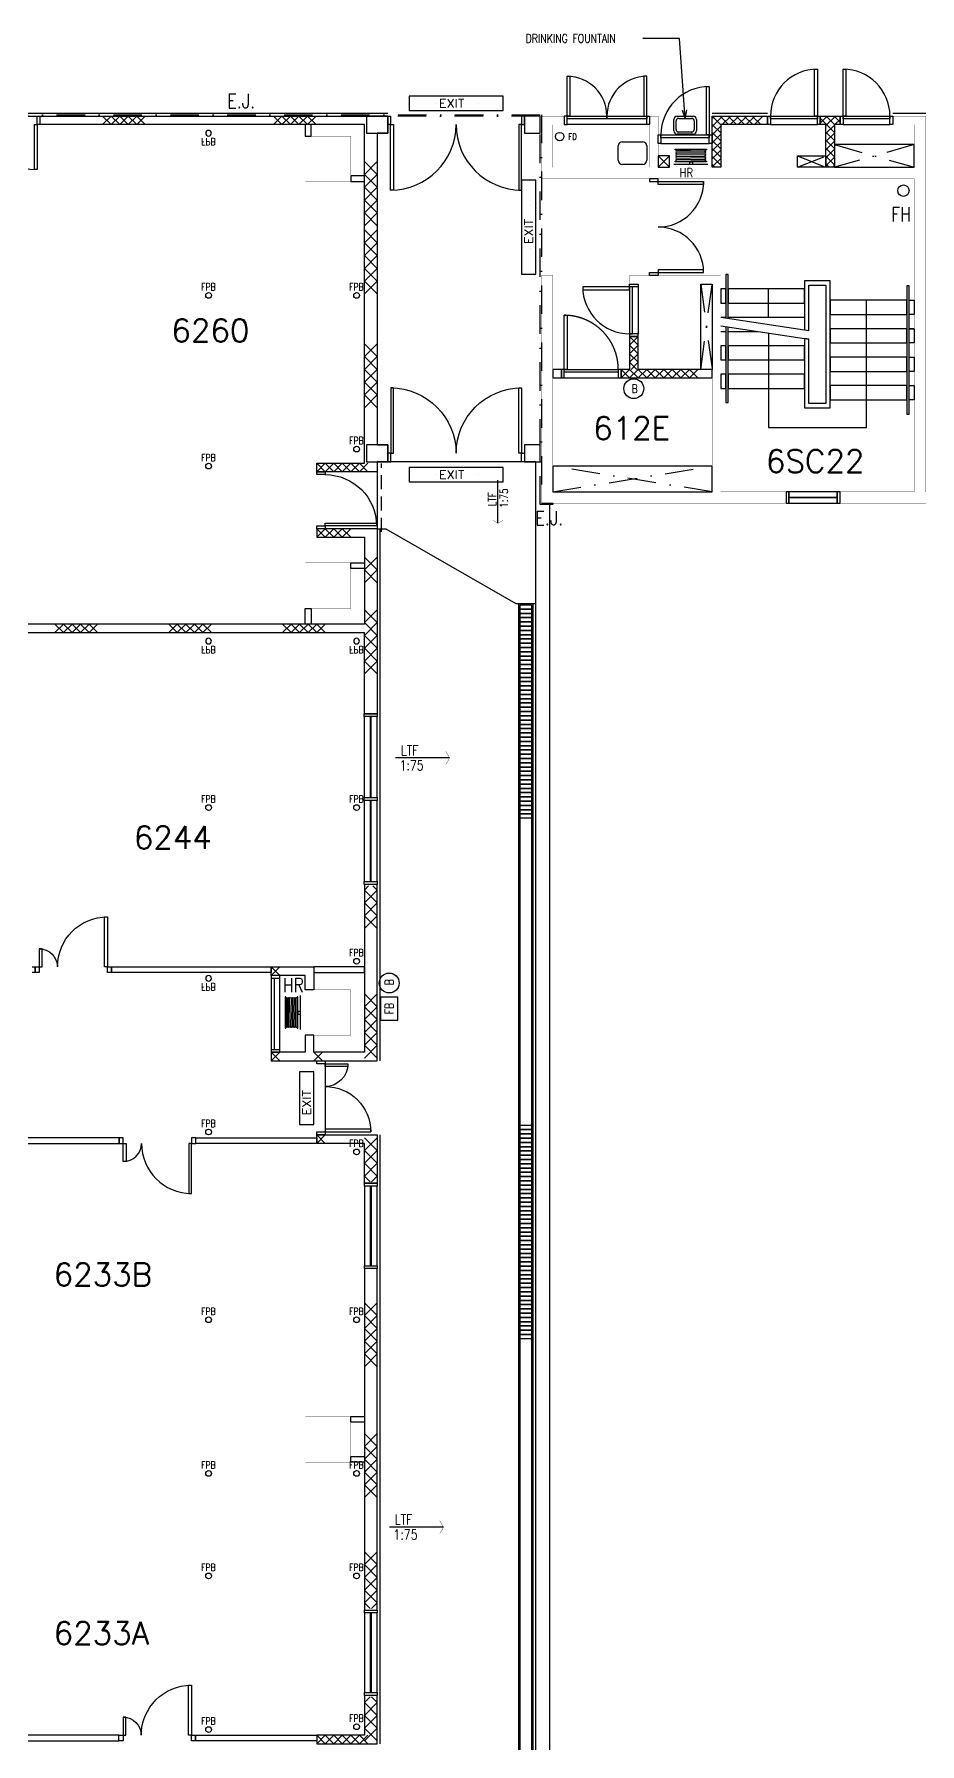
# Model space of a CAD drawing. Header units: millimetres. Extents: x -68474 to 336700, y -113450 to 53663.
# Drawn here: x 120835 to 136400, y -71350 to -41311 of the extents above; entities that cross this region are included whole.
import ezdxf

# ---------------------------------------------------------------- set-up
doc = ezdxf.new("R2010")
doc.units = ezdxf.units.MM
doc.header["$LTSCALE"] = 1000
for name, pattern in [('s5147a$0$DASHDOT', [1, 0.5, -0.25, 0, -0.25]), ('s5147a$0$DOT', [0.25, 0, -0.25]), ('s5147a$0$HIDDEN', [0.375, 0.25, -0.125])]:
    doc.linetypes.add(name, pattern=pattern)
for name, color, linetype in [('s5147a$0$11', 7, 'Continuous'), ('s5147a$0$17', 12, 'Continuous'), ('s5147a$0$20', 7, 'Continuous'), ('s5147a$0$22', 7, 'Continuous'), ('s5147a$0$23', 7, 'Continuous'), ('s5147a$0$25', 7, 'Continuous'), ('s5147a$0$30', 7, 'Continuous'), ('s5147a$0$39', 7, 'Continuous'), ('s5147a$0$41', 7, 'Continuous'), ('s5147a$0$45', 7, 'Continuous'), ('s5147a$0$49', 7, 'Continuous'), ('s5147a$0$56', 7, 'Continuous'), ('s5147a$0$6', 7, 'Continuous'), ('s5147a$0$9', 7, 'Continuous'), ('s5147a$0$ROOM-NO', 4, 'Continuous')]:
    doc.layers.add(name, color=color, linetype=linetype)
doc.styles.add('s5147a$0$STANDARD', font='romans.shx', dxfattribs={"width": 0.75})

# ---------------------------------------------------------------- blocks, each defined once
blk = doc.blocks.new('s5147a$0$CHAT15')
at = {"layer": 's5147a$0$22', "color": 14, "linetype": 'Continuous'}
for points in [[(0, 0), (0.15, 0.15), (0.3, 0), (0.45, 0.15), (0.6, 0), (0.75, 0.15)], [(0, 0.15), (0.15, 0), (0.3, 0.15), (0.45, 0), (0.6, 0.15), (0.75, 0)]]:
    blk.add_lwpolyline(points, dxfattribs=at)
blk = doc.blocks.new('s5147a$0$HAT15')
at = {"layer": 's5147a$0$22', "color": 14, "linetype": 'Continuous'}
for p, q in [((0, 0), (0.15, 0.15)), ((0, 0.15), (0.15, 0))]:
    blk.add_line(p, q, dxfattribs=at)
blk = doc.blocks.new('s5147a$0$D1000B')
at = {"layer": 's5147a$0$30', "color": 14, "linetype": 'Continuous'}
for points in [[(0.05, 0.15), (0.1, 0.15), (0.1, 1.05), (0.05, 1.05)], [(0, 0), (0.05, 0), (0.05, 0.15), (0, 0.15)], [(0.95, 0), (1, 0), (1, 0.15), (0.95, 0.15)]]:
    blk.add_lwpolyline(points, close=True, dxfattribs=at)
blk.add_arc((0.05, 0.15), 0.9, 0, 90, dxfattribs=at)
blk = doc.blocks.new('s5147a$0$LTF75')
at = {"layer": 's5147a$0$45', "color": 4, "linetype": 'Continuous'}
blk.add_line((0.7586, 0), (0, 0), dxfattribs=at)
at = {"layer": 's5147a$0$45', "color": 4, "linetype": 'Continuous', "const_width": 0.005}
blk.add_lwpolyline([(0.7059, 0.0912), (0.7586, 0), (0.7059, -0.0914)], dxfattribs=at)
at = {"layer": 's5147a$0$45', "color": 4, "linetype": 'Continuous', "style": 's5147a$0$STANDARD', "width": 0.800142}
for s, p in [('LTF', (0.0735, 0.036)), ('1:75', (0.0556, -0.1735))]:
    blk.add_text(s, height=0.1406, dxfattribs=at).set_placement(p)
blk = doc.blocks.new('s5147a$0$D1300')
at = {"layer": 's5147a$0$30', "color": 4, "linetype": 'Continuous'}
for points in [[(-0.15, 1.25), (-0.55, 1.25), (-0.55, 1.2), (-0.15, 1.2)], [(-0.15, 1.25), (0, 1.25), (0, 1.3), (-0.15, 1.3)], [(-0.15, 0.05), (-0.95, 0.05), (-0.95, 0.1), (-0.15, 0.1)], [(-0.15, 0), (0, 0), (0, 0.05), (-0.15, 0.05)]]:
    blk.add_lwpolyline(points, close=True, dxfattribs=at)
for centre, radius, start, end in [((-0.15, 1.250002), 0.400001, 180, 270), ((-0.15, 0.05), 0.800001, 90, 180)]:
    blk.add_arc(centre, radius, start, end, dxfattribs=at)
blk = doc.blocks.new('s5147a$0$H900')
at = {"layer": 's5147a$0$22', "color": 14, "linetype": 'Continuous'}
for points in [[(0, 0), (0.15, 0.15), (0.3, 0), (0.45, 0.15), (0.6, 0), (0.75, 0.15), (0.9, 0)], [(0, 0.15), (0.15, 0), (0.3, 0.15), (0.45, 0), (0.6, 0.15), (0.75, 0), (0.9, 0.15)]]:
    blk.add_lwpolyline(points, dxfattribs=at)
blk = doc.blocks.new('s5147a$0$H600')
at = {"layer": 's5147a$0$22', "color": 14, "linetype": 'Continuous'}
for points in [[(0, 0), (0.15, 0.15), (0.3, 0), (0.45, 0.15), (0.6, 0)], [(0, 0.15), (0.15, 0), (0.3, 0.15), (0.45, 0), (0.6, 0.15)]]:
    blk.add_lwpolyline(points, dxfattribs=at)
blk = doc.blocks.new('s5147a$0$LTF75D')
at = {"layer": 's5147a$0$45', "color": 4, "linetype": 'Continuous'}
blk.add_line((0, -0.7586), (0, 0), dxfattribs=at)
at = {"layer": 's5147a$0$45', "color": 4, "linetype": 'Continuous', "const_width": 0.005}
blk.add_lwpolyline([(-0.0912, -0.7059), (0, -0.7586), (0.0914, -0.7059)], dxfattribs=at)
at = {"layer": 's5147a$0$45', "color": 4, "linetype": 'Continuous', "style": 's5147a$0$STANDARD', "width": 0.800142}
for s, p in [('LTF', (-0.0303, -0.4608)), ('1:75', (0.1735, -0.4844))]:
    blk.add_text(s, height=0.1406, rotation=90, dxfattribs=at).set_placement(p)
blk = doc.blocks.new('s5147a$0$FBB')
at = {"layer": 's5147a$0$56', "color": 1, "linetype": 'Continuous'}
blk.add_lwpolyline([(0, 0), (0.4, 0), (0.4, 0.3), (0, 0.3)], close=True, dxfattribs=at)
blk.add_circle((0.649901, 0.1497), 0.175, dxfattribs=at)
at = {"layer": 's5147a$0$56', "color": 1, "linetype": 'Continuous', "style": 's5147a$0$STANDARD', "width": 0.8}
for s, p in [('FB', (0.1007, 0.0747)), ('B', (0.6102, 0.0747))]:
    blk.add_text(s, height=0.15, dxfattribs=at).set_placement(p)
blk = doc.blocks.new('s5147a$0$FPB')
at = {"layer": 's5147a$0$45', "color": 15, "linetype": 'Continuous'}
blk.add_circle((0, 0), 0.05, dxfattribs=at)
at = {"layer": 's5147a$0$45', "color": 15, "linetype": 'Continuous', "style": 's5147a$0$STANDARD', "width": 0.8}
blk.add_text('FPB', height=0.125, dxfattribs=at).set_placement((-0.1323, 0.0875))
blk = doc.blocks.new('s5147a$0$EXIT1')
at = {"layer": 's5147a$0$39', "color": 1, "linetype": 'Continuous'}
blk.add_lwpolyline([(-0.4625, -0.25), (0.4625, -0.25), (0.4625, 0), (-0.4625, 0)], close=True, dxfattribs=at)
at = {"layer": 's5147a$0$39', "color": 1, "linetype": 's5147a$0$DOT'}
for centre in [(-0.375001, -0.125), (0.375001, -0.125)]:
    blk.add_circle(centre, 0.025, dxfattribs=at)
at = {"layer": 's5147a$0$39', "color": 1, "linetype": 'Continuous', "style": 's5147a$0$STANDARD', "width": 1.1}
blk.add_text('EXIT', height=0.15, dxfattribs=at).set_placement((-0.3001, -0.2))
blk = doc.blocks.new('s5147a$0$D37')
at = {"layer": 's5147a$0$41', "color": 14, "linetype": 'Continuous'}
for points in [[(0.073, 0.1), (0.123, 0.1), (0.123, 0.98), (0.073, 0.98)], [(1.273, 0.1), (1.223, 0.1), (1.223, 0.42), (1.273, 0.42)], [(0, 0), (0.073, 0), (0.073, 0.1), (0, 0.1)], [(1.273, 0), (1.346, 0), (1.346, 0.1), (1.273, 0.1)]]:
    blk.add_lwpolyline(points, close=True, dxfattribs=at)
for centre, radius, start, end in [((0.073, 0.1), 0.880001, 0, 90), ((1.273002, 0.1), 0.320001, 90, 180)]:
    blk.add_arc(centre, radius, start, end, dxfattribs=at)
blk = doc.blocks.new('s5147a$0$AP')
at = {"layer": 's5147a$0$30', "color": 14, "linetype": 'Continuous'}
blk.add_line((0.05, 0.05), (1.3, 0.05), dxfattribs=at)
for points in [[(0, 0), (1.35, 0), (1.35, 0.15), (0, 0.15)], [(0.05, 0), (1.3, 0), (1.3, 0.15), (0.05, 0.15)]]:
    blk.add_lwpolyline(points, close=True, dxfattribs=at)
blk = doc.blocks.new('s5147a$0$HR')
at = {"layer": 's5147a$0$56', "color": 1, "linetype": 'Continuous'}
for p, q in [((-0.3, 0), (0.3, 0)), ((0.249, -0.0595), (-0.2491, -0.0671)), ((0.249, -0.0863), (-0.2491, -0.0939)), ((0.249, -0.1131), (-0.2491, -0.1207)), ((0.249, -0.1399), (-0.2491, -0.1475)), ((0.249, -0.1667), (-0.2491, -0.1743)), ((-0.2491, -0.201), (0.249, -0.1934)), ((0.249, -0.2202), (-0.2491, -0.2278)), ((0.249, -0.247), (-0.2491, -0.2546))]:
    blk.add_line(p, q, dxfattribs=at)
for points in [[(-0.275, -0.0575), (-0.275, -0.045), (0.275, -0.045), (0.275, -0.0575)], [(0.275, -0.2575), (0.275, -0.27), (-0.275, -0.27), (-0.275, -0.2575)], [(0.02, -0.0001), (0.02, -0.045), (-0.03, -0.045), (-0.03, -0.0001)]]:
    blk.add_lwpolyline(points, close=True, dxfattribs=at)
for centre, start, end in [((-0.2491, -0.08055), 89.999978, 269.999972), ((-0.2491, -0.107336), 89.999978, 269.999972), ((-0.2491, -0.134122), 89.999978, 269.999972), ((-0.2491, -0.160907), 89.999978, 269.999972), ((-0.2491, -0.187693), 89.999978, 269.999972), ((-0.2491, -0.214479), 89.999978, 269.999972), ((-0.2491, -0.241265), 89.999978, 269.999972), ((0.249, -0.07295), 270.000028, 90.000022), ((0.249, -0.099736), 270.000028, 90.000022), ((0.249, -0.126522), 270.000028, 90.000022), ((0.249, -0.153307), 270.000028, 90.000022), ((0.249, -0.180093), 270.000028, 90.000022), ((0.249, -0.206879), 270.000028, 90.000022), ((0.249, -0.233665), 270.000028, 90.000022)]:
    blk.add_arc(centre, 0.013393, start, end, dxfattribs=at)
at = {"layer": 's5147a$0$56', "color": 1, "linetype": 'Continuous', "style": 's5147a$0$STANDARD'}
blk.add_text('J.D.K.', height=0.0003, dxfattribs=at).set_placement((-0.2732, -0.2696))
blk = doc.blocks.new('s5147a$0$D1700B')
at = {"layer": 's5147a$0$30', "color": 4, "linetype": 'Continuous'}
for points in [[(0, 0), (0.05, 0), (0.05, 0.95), (0.1, 0.95), (0.1, 0.15), (0, 0.15), (0, 0)], [(1.7, 0), (1.65, 0), (1.65, 0.95), (1.6, 0.95), (1.6, 0.15), (1.7, 0.15), (1.7, 0)]]:
    blk.add_lwpolyline(points, dxfattribs=at)
for centre, start, end in [((0.05, 0.15), 0, 90), ((1.650003, 0.15), 90, 180)]:
    blk.add_arc(centre, 0.800001, start, end, dxfattribs=at)
blk = doc.blocks.new('s5147a$0$D2400B')
at = {"layer": 's5147a$0$30', "color": 14, "linetype": 'Continuous'}
for points in [[(0.05, 0.15), (0.1, 0.15), (0.1, 1.3), (0.05, 1.3)], [(2.35, 0.15), (2.3, 0.15), (2.3, 1.3), (2.35, 1.3)], [(0, 0), (0.05, 0), (0.05, 0.15), (0, 0.15)], [(2.4, 0), (2.35, 0), (2.35, 0.15), (2.4, 0.15)]]:
    blk.add_lwpolyline(points, close=True, dxfattribs=at)
for centre, start, end in [((0.05, 0.15), 0, 90), ((2.350004, 0.15), 90, 180)]:
    blk.add_arc(centre, 1.150002, start, end, dxfattribs=at)
blk = doc.blocks.new('s5147a$0$INSINK')
at = {"layer": 's5147a$0$49', "color": 2, "linetype": 'Continuous'}
for p, q in [((0, 0.075), (0, 0.325)), ((0.075, 0.4), (0.425, 0.4)), ((0.5, 0.325), (0.5, 0.075)), ((0.425, 0), (0.075, 0))]:
    blk.add_line(p, q, dxfattribs=at)
for centre, start, end in [((0.075, 0.325001), 90, 180), ((0.425001, 0.325001), 0, 90), ((0.075, 0.075), 180, 270), ((0.425001, 0.075), 270, 0)]:
    blk.add_arc(centre, 0.075, start, end, dxfattribs=at)
blk = doc.blocks.new('s5147a$0$WP')
at = {"layer": 's5147a$0$30', "color": 14, "linetype": 'Continuous'}
blk.add_line((0.05, 0), (1, 0), dxfattribs=at)
at = {"layer": 's5147a$0$30', "color": 14, "linetype": 's5147a$0$HIDDEN'}
blk.add_lwpolyline([(0.05, 1.1), (0.1, 1.1), (0.1, 0.15), (0.05, 0.15)], close=True, dxfattribs=at)
at = {"layer": 's5147a$0$30', "color": 14, "linetype": 'Continuous'}
for points in [[(0, 0), (0.05, 0), (0.05, 0.15), (0, 0.15)], [(0.05, 0.15), (1, 0.15), (1, 0.1), (0.05, 0.1)], [(1, 0), (1.05, 0), (1.05, 0.15), (1, 0.15)]]:
    blk.add_lwpolyline(points, close=True, dxfattribs=at)
at = {"layer": 's5147a$0$30', "color": 14, "linetype": 's5147a$0$HIDDEN'}
blk.add_arc((0.05, 0.15), 0.95, 0, 90, dxfattribs=at)
blk = doc.blocks.new('s5147a$0$H1350')
at = {"layer": 's5147a$0$22', "color": 1, "linetype": 'Continuous'}
for points in [[(0, 0), (0.15, 0.15), (0.3, 0), (0.45, 0.15), (0.6, 0), (0.75, 0.15), (0.9, 0), (1.05, 0.15), (1.2, 0), (1.35, 0.15)], [(0, 0.15), (0.15, 0), (0.3, 0.15), (0.45, 0), (0.6, 0.15), (0.75, 0), (0.9, 0.15), (1.05, 0), (1.2, 0.15), (1.35, 0)]]:
    blk.add_lwpolyline(points, dxfattribs=at)
blk = doc.blocks.new('s5147a$0$CSINK')
at = {"layer": 's5147a$0$49', "color": 14, "linetype": 'Continuous'}
for p, q in [((0.075, 0.4), (0.425, 0.4)), ((0, 0.075), (0, 0.325)), ((0.05, 0.1062), (0.05, 0.2938)), ((0.425, 0), (0.075, 0)), ((0.11, 0.35), (0.39, 0.35)), ((0.39, 0.05), (0.11, 0.05)), ((0.45, 0.2938), (0.45, 0.1062)), ((0.5, 0.325), (0.5, 0.075))]:
    blk.add_line(p, q, dxfattribs=at)
for points in [[(0.11, 0.350001, 0.03065), (0.102177, 0.349519, 0.030839), (0.094471, 0.348084, 0.030964), (0.08706, 0.345725, 0.031496), (0.08, 0.342465, 0.031724), (0.0735, 0.338393, 0.032492), (0.067574, 0.333525, 0.032773), (0.06242, 0.328016, 0.033593), (0.058039, 0.321876, 0.033855), (0.054579, 0.315296, 0.034491), (0.052045, 0.308309, 0.03465), (0.050517, 0.301101, 0.034891), (0.05, 0.293751)], [(0.05, 0.10625, 0.034891), (0.050517, 0.0989, 0.03465), (0.052045, 0.091692, 0.034491), (0.054579, 0.084704, 0.033855), (0.058039, 0.078125, 0.033593), (0.06242, 0.071985, 0.032773), (0.067574, 0.066475, 0.032492), (0.0735, 0.061608, 0.031724), (0.08, 0.057536, 0.031496), (0.08706, 0.054276, 0.030964), (0.094471, 0.051917, 0.030839), (0.102177, 0.050482, 0.03065), (0.11, 0.05)], [(0.450001, 0.29375, 0.034891), (0.449484, 0.301101, 0.03465), (0.447956, 0.308309, 0.034491), (0.445422, 0.315296, 0.033855), (0.441962, 0.321876, 0.033593), (0.437581, 0.328016, 0.032773), (0.432427, 0.333525, 0.032492), (0.426501, 0.338393, 0.031724), (0.420001, 0.342465, 0.031496), (0.412941, 0.345725, 0.030964), (0.40553, 0.348084, 0.030839), (0.397824, 0.349519, 0.03065), (0.390001, 0.350001)], [(0.390001, 0.05, 0.03065), (0.397824, 0.050482, 0.030839), (0.40553, 0.051917, 0.030964), (0.412941, 0.054276, 0.031496), (0.420001, 0.057536, 0.031724), (0.426501, 0.061608, 0.032492), (0.432427, 0.066475, 0.032773), (0.437581, 0.071985, 0.033593), (0.441962, 0.078125, 0.033855), (0.445422, 0.084704, 0.034491), (0.447956, 0.091692, 0.03465), (0.449484, 0.0989, 0.034891), (0.450001, 0.10625)]]:
    blk.add_lwpolyline(points, format="xyb", dxfattribs=at)
for centre, start, end in [((0.075, 0.325001), 89.999997, 179.999997), ((0.425001, 0.325001), 0, 90), ((0.075, 0.075), 179.999997, 269.999997), ((0.425001, 0.075), 270, 0)]:
    blk.add_arc(centre, 0.075, start, end, dxfattribs=at)
blk = doc.blocks.new('s5147a$0$FD')
at = {"layer": 's5147a$0$45', "color": 4, "linetype": 'Continuous'}
blk.add_circle((0, 0), 0.1, dxfattribs=at)
at = {"layer": 's5147a$0$45', "color": 4, "linetype": 'Continuous', "style": 's5147a$0$STANDARD', "width": 0.8}
blk.add_text('FD', height=0.15, dxfattribs=at).set_placement((0.2, -0.0751))
blk = doc.blocks.new('s5147a$0$BCF')
at = {"layer": 's5147a$0$56', "color": 1, "linetype": 'Continuous'}
blk.add_circle((0, 0), 0.175, dxfattribs=at)
at = {"layer": 's5147a$0$56', "color": 1, "linetype": 'Continuous', "style": 's5147a$0$STANDARD', "width": 0.8}
blk.add_text('B', height=0.15, dxfattribs=at).set_placement((-0.0397, -0.075))
blk = doc.blocks.new('s5147a$0$EXIT')
at = {"layer": 's5147a$0$39', "color": 1, "linetype": 'Continuous'}
blk.add_lwpolyline([(-0.825, -0.25), (0.825, -0.25), (0.825, 0), (-0.825, 0)], close=True, dxfattribs=at)
at = {"layer": 's5147a$0$39', "color": 1, "linetype": 's5147a$0$DOT'}
for centre in [(-0.375001, -0.125), (0.375001, -0.125)]:
    blk.add_circle(centre, 0.025, dxfattribs=at)
at = {"layer": 's5147a$0$39', "color": 1, "linetype": 'Continuous', "style": 's5147a$0$STANDARD', "width": 1.1}
blk.add_text('EXIT', height=0.15, dxfattribs=at).set_placement((-0.3001, -0.2))

msp = doc.modelspace()

# ---------------------------------------------------------------- linework, layer by layer
at = {"layer": 's5147a$0$11', "color": 14, "linetype": 's5147a$0$DASHDOT'}
for p, q in [((136300, -43250), (134900, -43650)), ((134900, -43250), (136300, -43650)), ((132550, -45700), (132750, -47200)), ((132550, -47200), (132750, -45700)), ((129950, -49350), (132750, -48900)), ((132750, -49350), (129950, -48900))]:
    msp.add_line(p, q, dxfattribs=at)
at = {"layer": 's5147a$0$11', "color": 2, "linetype": 's5147a$0$DASHDOT'}
for p, q in [((131800, -43650), (132000, -43450)), ((131800, -43450), (132000, -43650)), ((134250, -43650), (134750, -43450)), ((134250, -43450), (134750, -43650))]:
    msp.add_line(p, q, dxfattribs=at)
at = {"layer": 's5147a$0$11', "color": 3, "linetype": 'Continuous', "const_width": 5}
for points in [[(137350, -49350), (136500, -49350), (136500, -42750), (135925, -42750), (135925, -42900), (136300, -42900), (136300, -43650), (131800, -43650), (131800, -42750), (131650, -42750), (131650, -43650), (129950, -43650), (129949.8, -42900), (130149.8, -42900), (130149.8, -42750), (129750, -42750), (129750, -43850), (136300, -43850), (136300, -49350), (135000, -49350), (135000, -49550), (137350, -49550), (137350, -49350)], [(134050, -49550), (134050, -49350), (132900, -49350), (132900, -45550), (131300, -45550), (131300, -45700), (132750, -45700), (132750, -49350), (129950, -49350), (129950, -45550), (129750, -45550), (129749.8, -49550), (134050, -49550)]]:
    msp.add_lwpolyline(points, dxfattribs=at)
at = {"layer": 's5147a$0$11', "color": 14, "linetype": 'Continuous'}
for points in [[(132750, -42750), (133725, -42750), (133725, -42900), (132900, -42900), (132900, -43650), (132750, -43650)], [(135000, -42750), (135000, -42900), (134900, -42900), (134900, -43650), (134750, -43650), (134750, -42900), (134650, -42900), (134650, -42750)], [(129950, -47350), (130100, -47350), (130100, -47200), (129950, -47200)]]:
    msp.add_lwpolyline(points, close=True, dxfattribs=at)
at = {"layer": 's5147a$0$11', "color": 2, "linetype": 'Continuous'}
for points in [[(134900, -43650), (136300, -43650), (136300, -43250), (134900, -43250)], [(131800, -43650), (132000, -43650), (132000, -43450), (131800, -43450)], [(134750, -43650), (134250, -43650), (134250, -43450), (134750, -43450)], [(132750, -47200), (132550, -47200), (132550, -45700), (132750, -45700)], [(129950, -49350), (132750, -49350), (132750, -48900), (129950, -48900)]]:
    msp.add_lwpolyline(points, close=True, dxfattribs=at)
at = {"layer": 's5147a$0$11', "color": 1, "linetype": 'Continuous'}
msp.add_lwpolyline([(131150, -47350), (132750, -47350), (132750, -47200), (131450, -47200), (131450, -46625), (131300, -46625), (131300, -47200), (131150, -47200)], close=True, dxfattribs=at)
at = {"layer": 's5147a$0$17', "color": 14, "linetype": 'Continuous'}
for p, q in [((120800, -57700), (120850, -57700)), ((120850, -57800), (120800, -57800)), ((120850, -57700), (120850, -57800))]:
    msp.add_line(p, q, dxfattribs=at)
for points in [[(125600, -43100), (125700, -43100), (125700, -42900), (125600, -42900)], [(126400, -43900), (126638, -43900), (126638, -43800), (126400, -43800)], [(126400, -50600), (126638, -50600), (126638, -50700), (126400, -50700)], [(122196, -57700), (125000, -57700), (125000, -57800), (122196, -57800)], [(125750, -57800), (126638, -57800), (126638, -57700), (125750, -57700)], [(122326.8, -60800), (122326.8, -60700), (117475, -60700), (117475, -60800), (119200, -60800), (119200, -66700), (117672.8, -66700), (117672.8, -66800), (119200, -66800), (119200, -71200), (117673, -71200), (117673, -71300), (122324, -71300), (122324, -71200), (119300, -71200), (119300, -60800)], [(125800, -60800), (123672.8, -60800), (123672.8, -60700), (125800, -60700)], [(126400, -65600), (126638, -65600), (126638, -65700), (126400, -65700)], [(126400, -66300), (126638, -66300), (126638, -66400), (126400, -66400)], [(125800, -71300), (123670, -71300), (123670, -71200), (125800, -71200)]]:
    msp.add_lwpolyline(points, close=True, dxfattribs=at)
msp.add_lwpolyline([(125700, -51675), (125600, -51675), (125600, -51400), (125700, -51400), (125700, -51675)], dxfattribs=at)
at = {"layer": 's5147a$0$20', "color": 14, "linetype": 'Continuous'}
for p, q in [((119846.8, -42749.9), (126638, -42750)), ((126638, -42900), (120884.5, -42899.9)), ((126638, -42750), (126863, -42750)), ((126638, -48850), (126638, -42900)), ((126863, -42750), (127049.9, -42750)), ((127049.9, -42750), (127049.9, -43050)), ((127049.9, -43050), (126863, -43050)), ((126863, -43050), (126863, -48525)), ((126863, -48525), (127050, -48525)), ((127050, -48525), (127050, -48825)), ((125800, -49000), (125800, -48850)), ((125800, -48850), (126638, -48850)), ((127050, -48825), (126863, -48825)), ((126863, -48825), (126863, -49000)), ((126863, -49000), (125800, -49000)), ((126862.5, -50000), (126862.5, -53250)), ((126637.5, -51675), (114600, -51675)), ((114600, -51825), (126637.5, -51825)), ((126863, -69000), (126863, -63000))]:
    msp.add_line(p, q, dxfattribs=at)
at = {"layer": 's5147a$0$20', "color": 2, "linetype": 'Continuous'}
for points in [[(127049.9, -42750), (126675, -42750), (126675, -43050), (127049.9, -43050)], [(129449.9, -43050), (129724.8, -43050), (129724.8, -42750), (129449.9, -42750)], [(127050, -48525), (126675.1, -48525), (126675.1, -48825), (127050, -48825)], [(129450, -48825), (129724.9, -48825), (129724.9, -48525), (129450, -48525)]]:
    msp.add_lwpolyline(points, close=True, dxfattribs=at)
at = {"layer": 's5147a$0$20', "color": 14, "linetype": 'Continuous'}
for points in [[(126862.5, -50000), (125800, -50000), (125800, -50150), (126637.5, -50150), (126637.5, -51675)], [(126860.9, -53250), (126637.5, -53250), (126637.5, -51825)], [(125000, -57700), (125750, -57700), (125750, -58100), (125600, -58100), (125600, -57850), (125000, -57850), (125000, -57700)], [(126863, -63000), (126638, -63000), (126638, -69000), (126863, -69000)]]:
    msp.add_lwpolyline(points, dxfattribs=at)
for points in [[(126863, -56250), (126638, -56250), (126638, -59200), (125750, -59200), (125750, -58900), (125600, -58900), (125600, -59200), (125000, -59200), (125000, -59350), (126863, -59350)], [(125800, -60650), (126863, -60650), (126863, -61500), (126638, -61500), (126638, -60800), (125800, -60800)], [(126863, -70500), (126638, -70500), (126638, -71200), (125800, -71200), (125800, -71350), (126863, -71350)]]:
    msp.add_lwpolyline(points, close=True, dxfattribs=at)
at = {"layer": 's5147a$0$22', "color": 1, "linetype": 'Continuous'}
for p, q in [((132750, -42934.8), (132934.8, -42750)), ((132750, -42793.4), (132793.4, -42750)), ((132750, -42753.2), (132900, -42903.2)), ((132750, -42894.6), (132900, -43044.6)), ((132750, -43076.2), (132900, -42926.2)), ((132888.3, -42750), (133038.3, -42900)), ((132926.2, -42900), (133076.2, -42750)), ((133029.7, -42750), (133179.7, -42900)), ((133067.6, -42900), (133217.6, -42750)), ((133171.1, -42750), (133321.1, -42900)), ((133209.1, -42900), (133359.1, -42750)), ((133312.5, -42750), (133462.5, -42900)), ((133350.5, -42900), (133500.5, -42750)), ((133453.9, -42750), (133603.9, -42900)), ((133491.9, -42900), (133641.9, -42750)), ((134650, -42874), (134774, -42750)), ((134650, -42788.6), (134900, -43038.6)), ((134750, -42915.4), (134915.4, -42750)), ((134750, -43056.8), (134900, -42906.8)), ((134752.8, -42750), (134902.8, -42900)), ((134894.3, -42750), (135000, -42855.7)), ((134906.8, -42900), (135000, -42806.8)), ((132750, -43036), (132900, -43186)), ((132750, -43217.6), (132900, -43067.6)), ((132750, -43177.4), (132900, -43327.4)), ((132750, -43359.1), (132900, -43209.1)), ((134750, -43030), (134900, -43180)), ((134750, -43198.2), (134900, -43048.2)), ((134750, -43171.4), (134900, -43321.4)), ((134750, -43339.6), (134900, -43189.6)), ((132750, -43318.8), (132900, -43468.8)), ((132750, -43500.5), (132900, -43350.5)), ((132750, -43460.3), (132900, -43610.3)), ((132750, -43641.9), (132900, -43491.9)), ((134750, -43312.8), (134900, -43462.8)), ((134750, -43481.1), (134900, -43331.1)), ((134750, -43454.3), (134900, -43604.3)), ((134750, -43622.5), (134900, -43472.5)), ((132750, -43601.7), (132798.3, -43650)), ((132883.3, -43650), (132900, -43633.3)), ((134750, -43595.7), (134804.3, -43650)), ((134863.9, -43650), (134900, -43613.9))]:
    msp.add_line(p, q, dxfattribs=at)
for points in [[(131300, -46625), (131450, -46775), (131300, -46925), (131450, -47075), (131325, -47200)], [(131450, -46625), (131300, -46775), (131450, -46925), (131300, -47075), (131425, -47200)]]:
    msp.add_lwpolyline(points, dxfattribs=at)
at = {"layer": 's5147a$0$22', "color": 14, "linetype": 'Continuous'}
for points in [[(126638, -57025), (126863, -56800), (126638, -56575), (126863, -56350), (126788, -56275)], [(126863, -57025), (126638, -56800), (126863, -56575), (126638, -56350), (126713, -56275)], [(126638, -60700), (126863, -60925), (126638, -61150), (126863, -61375), (126763, -61475)], [(126863, -60700), (126638, -60925), (126863, -61150), (126638, -61375), (126738, -61475)], [(126863, -67975), (126638, -68200), (126863, -68425), (126638, -68650), (126863, -68875), (126763, -68975)], [(126638, -67975), (126863, -68200), (126638, -68425), (126863, -68650), (126638, -68875), (126738, -68975)], [(126638, -71300), (126863, -71075), (126638, -70850), (126863, -70625), (126763, -70525)], [(126863, -71300), (126638, -71075), (126863, -70850), (126638, -70625), (126738, -70525)]]:
    msp.add_lwpolyline(points, dxfattribs=at)
at = {"layer": 's5147a$0$23', "color": 14, "linetype": 'Continuous'}
msp.add_line((129900, -72749.8), (129900, -49550), dxfattribs=at)
msp.add_lwpolyline([(129750, -72949.8), (129650, -72949.8), (129650, -48825)], dxfattribs=at)
at = {"layer": 's5147a$0$23', "color": 10, "linetype": 'Continuous'}
for points in [[(134050, -49550), (134100, -49550), (134100, -49350), (134050, -49350)], [(134100, -49445), (134950, -49445), (134950, -49350), (134100, -49350)], [(134100, -49550), (134950, -49550), (134950, -49455), (134100, -49455)], [(134950, -49550), (135000, -49550), (135000, -49350), (134950, -49350)], [(126860.9, -53300), (126635.9, -53300), (126635.9, -53250), (126860.9, -53250)], [(126742.7, -53300), (126635.9, -53300), (126635.9, -54725), (126742.7, -54725)], [(126860.9, -53300), (126754, -53300), (126754, -54725), (126860.9, -54725)], [(126860.9, -54775), (126635.9, -54775), (126635.9, -54725), (126860.9, -54725)], [(126742.7, -54775), (126635.9, -54775), (126635.9, -56200), (126742.7, -56200)], [(126860.9, -54775), (126754, -54775), (126754, -56200), (126860.9, -56200)], [(126860.9, -56250), (126635.9, -56250), (126635.9, -56200), (126860.9, -56200)], [(126863, -61550), (126638, -61550), (126638, -61500), (126863, -61500)], [(126744.8, -61550), (126638, -61550), (126638, -62950), (126744.8, -62950)], [(126863, -61550), (126756.1, -61550), (126756.1, -62950), (126863, -62950)], [(126863, -63000), (126638, -63000), (126638, -62950), (126863, -62950)], [(126863, -69050), (126638, -69050), (126638, -69000), (126863, -69000)], [(126744.8, -69050), (126638, -69050), (126638, -70450), (126744.8, -70450)], [(126863, -69050), (126756.1, -69050), (126756.1, -70450), (126863, -70450)], [(126863, -70500), (126638, -70500), (126638, -70450), (126863, -70450)]]:
    msp.add_lwpolyline(points, close=True, dxfattribs=at)
at = {"layer": 's5147a$0$25', "color": 10, "linetype": 'Continuous'}
for p, q in [((119000.1, -42699.9), (127049.9, -42700)), ((132750, -42700), (133725, -42700)), ((135925, -42700), (139800, -42700)), ((133740.6, -46285), (133740.6, -45785)), ((135460.2, -48224), (135460.2, -45985)), ((132900, -46436.6), (134450.4, -46667.4)), ((132900.8, -46285), (132990.8, -46285)), ((132900.8, -46285), (134450.4, -46515.6)), ((132900.8, -46535), (132990.8, -46535)), ((133030.8, -46285), (134375.3, -46285)), ((133030.8, -46535), (133561, -46535)), ((136300, -46485), (136210, -46485)), ((133740.6, -46561.7), (133740.6, -48224)), ((136300, -46735), (136210, -46735)), ((133740.6, -48224), (135460.2, -48224))]:
    msp.add_line(p, q, dxfattribs=at)
at = {"layer": 's5147a$0$25', "color": 4, "linetype": 'Continuous'}
for p, q in [((126913, -59350), (126912.5, -50000)), ((126913, -71350), (126913, -60650))]:
    msp.add_line(p, q, dxfattribs=at)
at = {"layer": 's5147a$0$25', "color": 10, "linetype": 'Continuous'}
for points in [[(133030.8, -46305), (133030.8, -45535), (132990.8, -45535), (132990.8, -46298.8)], [(132990.8, -46450.6), (132990.8, -47785), (133030, -47785), (133030, -46456.6)]]:
    msp.add_lwpolyline(points, dxfattribs=at)
for points in [[(134375.4, -46504.4), (134450.4, -46515.6), (134450, -45720), (134750.4, -45720), (134750.4, -47800), (134450.4, -47800), (134450.4, -46667.4), (134375.4, -46656.2), (134375.4, -47875), (134825.4, -47875), (134825.4, -45645), (134375, -45645)], [(132900.8, -46035), (132990.8, -46035), (132990.8, -45785), (132900.8, -45785)], [(133030.8, -46035), (134375.4, -46035), (134375.4, -45785), (133030.8, -45785)], [(136210, -45735), (136170, -45735), (136170, -47985), (136210, -47985)], [(134825.4, -46235), (136170, -46235), (136170, -45985), (134825.4, -45985)], [(136300, -46235), (136210, -46235), (136210, -45985), (136300, -45985)], [(134825.4, -46735), (136170, -46735), (136170, -46485), (134825.4, -46485)], [(136300, -46735), (136210, -46735), (136210, -46485), (136300, -46485)], [(132900.8, -47035), (132990.8, -47035), (132990.8, -46785), (132900.8, -46785)], [(133030.8, -47035), (134375.4, -47035), (134375.4, -46785), (133030.8, -46785)], [(134825.4, -47235), (136170, -47235), (136170, -46985), (134825.4, -46985)], [(136300, -47235), (136210, -47235), (136210, -46985), (136300, -46985)], [(132900.8, -47535), (132990.8, -47535), (132990.8, -47285), (132900.8, -47285)], [(133030.8, -47535), (134375.4, -47535), (134375.4, -47285), (133030.8, -47285)], [(134825.4, -47735), (136170, -47735), (136170, -47485), (134825.4, -47485)], [(136300, -47735), (136210, -47735), (136210, -47485), (136300, -47485)]]:
    msp.add_lwpolyline(points, close=True, dxfattribs=at)
at = {"layer": 's5147a$0$30', "color": 7, "linetype": 'Continuous'}
for p, q in [((120834.5, -42898.5), (120884.5, -42898.5)), ((120834.5, -42898.5), (120834.5, -43690.5)), ((120884.5, -42898.5), (120884.5, -43690.5)), ((131599.8, -42900), (130199.8, -42900)), ((133775, -42900), (134600, -42900)), ((135050, -42900), (135875, -42900)), ((131850, -43230), (132700, -43230)), ((120884.5, -43690.5), (120834.5, -43690.5)), ((131450, -45750), (131450, -46575))]:
    msp.add_line(p, q, dxfattribs=at)
for points in [[(130249.8, -42750), (130199.8, -42750), (130199.8, -42050), (130249.8, -42050)], [(131549.8, -42750), (131599.8, -42750), (131599.8, -42050), (131549.8, -42050)], [(134600, -41925), (134600, -42750), (134550, -42750), (134550, -41925)], [(135050, -42750), (135050, -41925), (135100, -41925), (135100, -42750)], [(132700, -42230), (132700, -43080), (132650, -43080), (132650, -42230)], [(120934.5, -42748.5), (120934.5, -42898.5), (120884.5, -42898.5), (120884.5, -42748.5)], [(130199.8, -42750), (130149.8, -42750), (130149.8, -42900), (130199.8, -42900)], [(130199.8, -42750), (130899.8, -42750), (130899.8, -42800), (130199.8, -42800)], [(130899.8, -42750), (131599.8, -42750), (131599.8, -42800), (130899.8, -42800)], [(131599.8, -42750), (131649.8, -42750), (131649.8, -42900), (131599.8, -42900)], [(133725, -42750), (133775, -42750), (133775, -42900), (133725, -42900)], [(133775, -42750), (134600, -42750), (134600, -42800), (133775, -42800)], [(134600, -42750), (134650, -42750), (134650, -42900), (134600, -42900)], [(135000, -42750), (135050, -42750), (135050, -42900), (135000, -42900)], [(135050, -42750), (135875, -42750), (135875, -42800), (135050, -42800)], [(135875, -42750), (135925, -42750), (135925, -42900), (135875, -42900)], [(131800, -43080), (131850, -43080), (131850, -43230), (131800, -43230)], [(131850, -43080), (132700, -43080), (132700, -43130), (131850, -43130)], [(132700, -43080), (132750, -43080), (132750, -43230), (132700, -43230)], [(130475, -45750), (130475, -45800), (131300, -45800), (131300, -45750)], [(131300, -45700), (131450, -45700), (131450, -45750), (131300, -45750)], [(131300, -46575), (131350, -46575), (131350, -45750), (131300, -45750)], [(131300, -46625), (131450, -46625), (131450, -46575), (131300, -46575)]]:
    msp.add_lwpolyline(points, close=True, dxfattribs=at)
for centre, radius, start, end in [((130199.8, -42750), 700, 0, 90), ((131599.8, -42750), 700, 90, 180), ((134600, -42750), 825, 90, 180), ((135050, -42750), 825, 0, 90), ((132700, -43080), 850, 90, 180), ((120884.5, -42898.5), 792, 180, 266.38023), ((131300, -45750), 825, 180, 270)]:
    msp.add_arc(centre, radius, start, end, dxfattribs=at)
at = {"layer": 's5147a$0$45', "color": 4, "linetype": 'Continuous'}
msp.add_line((125950, -59400), (125950, -60600), dxfattribs=at)
msp.add_lwpolyline([(129650, -48825), (126863.7, -48825), (126862.5, -50000), (127012.5, -50000), (129300, -51312), (129650, -51312)], dxfattribs=at)
at = {"layer": 's5147a$0$45', "color": 14, "linetype": 'Continuous'}
for points in [[(129600, -108749.8), (129350.2, -108749.8), (129350.2, -51312), (129600, -51312)], [(129375, -51337), (129575, -51337), (129575, -51412), (129375, -51412)], [(129575, -108724.8), (129375.2, -108724.8), (129375.2, -51337), (129575, -51337)], [(129375, -51412), (129575, -51412), (129575, -51487), (129375, -51487)], [(129375, -51487), (129575, -51487), (129575, -51562), (129375, -51562)], [(129375, -51562), (129575, -51562), (129575, -51637), (129375, -51637)], [(129375, -51637), (129575, -51637), (129575, -51712), (129375, -51712)], [(129375, -51712), (129575, -51712), (129575, -51787), (129375, -51787)], [(129375, -51787), (129575, -51787), (129575, -51862), (129375, -51862)], [(129375, -51862), (129575, -51862), (129575, -51937), (129375, -51937)], [(129375, -51937), (129575, -51937), (129575, -52012), (129375, -52012)], [(129375, -52012), (129575, -52012), (129575, -52087), (129375, -52087)], [(129375, -52087), (129575, -52087), (129575, -52162), (129375, -52162)], [(129375, -52162), (129575, -52162), (129575, -52237), (129375, -52237)], [(129375, -52237), (129575, -52237), (129575, -52312), (129375, -52312)], [(129375, -52312), (129575, -52312), (129575, -52387), (129375, -52387)], [(129375, -52387), (129575, -52387), (129575, -52462), (129375, -52462)], [(129375, -52462), (129575, -52462), (129575, -52537), (129375, -52537)], [(129375, -52537), (129575, -52537), (129575, -52612), (129375, -52612)], [(129375, -52612), (129575, -52612), (129575, -52687), (129375, -52687)], [(129375, -52687), (129575, -52687), (129575, -52762), (129375, -52762)], [(129375, -52762), (129575, -52762), (129575, -52837), (129375, -52837)], [(129375, -52837), (129575, -52837), (129575, -52912), (129375, -52912)], [(129375, -52912), (129575, -52912), (129575, -52987), (129375, -52987)], [(129375, -52987), (129575, -52987), (129575, -53062), (129375, -53062)], [(129375, -53062), (129575, -53062), (129575, -53137), (129375, -53137)], [(129375, -53137), (129575, -53137), (129575, -53212), (129375, -53212)], [(129375, -53212), (129575, -53212), (129575, -53287), (129375, -53287)], [(129375, -53287), (129575, -53287), (129575, -53362), (129375, -53362)], [(129375, -53362), (129575, -53362), (129575, -53437), (129375, -53437)], [(129375, -53437), (129575, -53437), (129575, -53512), (129375, -53512)], [(129375, -53512), (129575, -53512), (129575, -53587), (129375, -53587)], [(129375, -53587), (129575, -53587), (129575, -53662), (129375, -53662)], [(129375, -53662), (129575, -53662), (129575, -53737), (129375, -53737)], [(129375, -53737), (129575, -53737), (129575, -53812), (129375, -53812)], [(129375, -53812), (129575, -53812), (129575, -53887), (129375, -53887)], [(129375, -53887), (129575, -53887), (129575, -53962), (129375, -53962)], [(129375, -53962), (129575, -53962), (129575, -54037), (129375, -54037)], [(129375, -54037), (129575, -54037), (129575, -54112), (129375, -54112)], [(129375, -54112), (129575, -54112), (129575, -54187), (129375, -54187)], [(129375, -54187), (129575, -54187), (129575, -54262), (129375, -54262)], [(129375, -54262), (129575, -54262), (129575, -54337), (129375, -54337)], [(129375, -54337), (129575, -54337), (129575, -54412), (129375, -54412)], [(129375, -54412), (129575, -54412), (129575, -54487), (129375, -54487)], [(129375, -54487), (129575, -54487), (129575, -54562), (129375, -54562)], [(129375, -54562), (129575, -54562), (129575, -54637), (129375, -54637)], [(129375, -54637), (129575, -54637), (129575, -54712), (129375, -54712)], [(129375, -54712), (129575, -54712), (129575, -54787), (129375, -54787)], [(129375, -54787), (129575, -54787), (129575, -54862), (129375, -54862)], [(129375, -54862), (129575, -54862), (129575, -54937), (129375, -54937)], [(129375, -54937), (129575, -54937), (129575, -55012), (129375, -55012)], [(129375, -55012), (129575, -55012), (129575, -55087), (129375, -55087)], [(129575.2, -60557.8), (129375.2, -60557.8), (129375.2, -60482.8), (129575.2, -60482.8)], [(129575.2, -60632.8), (129375.2, -60632.8), (129375.2, -60557.8), (129575.2, -60557.8)], [(129575.2, -60707.8), (129375.2, -60707.8), (129375.2, -60632.8), (129575.2, -60632.8)], [(129575.2, -60782.8), (129375.2, -60782.8), (129375.2, -60707.8), (129575.2, -60707.8)], [(129575.2, -60857.8), (129375.2, -60857.8), (129375.2, -60782.8), (129575.2, -60782.8)], [(129575.2, -60932.8), (129375.2, -60932.8), (129375.2, -60857.8), (129575.2, -60857.8)], [(129575.2, -61007.8), (129375.2, -61007.8), (129375.2, -60932.8), (129575.2, -60932.8)], [(129575.2, -61082.8), (129375.2, -61082.8), (129375.2, -61007.8), (129575.2, -61007.8)], [(129575.2, -61157.8), (129375.2, -61157.8), (129375.2, -61082.8), (129575.2, -61082.8)], [(129575.2, -61232.8), (129375.2, -61232.8), (129375.2, -61157.8), (129575.2, -61157.8)], [(129575.2, -61307.8), (129375.2, -61307.8), (129375.2, -61232.8), (129575.2, -61232.8)], [(129575.2, -61382.8), (129375.2, -61382.8), (129375.2, -61307.8), (129575.2, -61307.8)], [(129575.2, -61457.8), (129375.2, -61457.8), (129375.2, -61382.8), (129575.2, -61382.8)], [(129575.2, -61532.8), (129375.2, -61532.8), (129375.2, -61457.8), (129575.2, -61457.8)], [(129575.2, -61607.8), (129375.2, -61607.8), (129375.2, -61532.8), (129575.2, -61532.8)], [(129575.2, -61682.8), (129375.2, -61682.8), (129375.2, -61607.8), (129575.2, -61607.8)], [(129575.2, -61757.8), (129375.2, -61757.8), (129375.2, -61682.8), (129575.2, -61682.8)], [(129575.2, -61832.8), (129375.2, -61832.8), (129375.2, -61757.8), (129575.2, -61757.8)], [(129575.2, -61907.8), (129375.2, -61907.8), (129375.2, -61832.8), (129575.2, -61832.8)], [(129575.2, -61982.8), (129375.2, -61982.8), (129375.2, -61907.8), (129575.2, -61907.8)], [(129575.2, -62057.8), (129375.2, -62057.8), (129375.2, -61982.8), (129575.2, -61982.8)], [(129575.2, -62132.8), (129375.2, -62132.8), (129375.2, -62057.8), (129575.2, -62057.8)], [(129575.2, -62207.8), (129375.2, -62207.8), (129375.2, -62132.8), (129575.2, -62132.8)], [(129575.2, -62282.8), (129375.2, -62282.8), (129375.2, -62207.8), (129575.2, -62207.8)], [(129575.2, -62357.8), (129375.2, -62357.8), (129375.2, -62282.8), (129575.2, -62282.8)], [(129575.2, -62432.8), (129375.2, -62432.8), (129375.2, -62357.8), (129575.2, -62357.8)], [(129575.2, -62507.8), (129375.2, -62507.8), (129375.2, -62432.8), (129575.2, -62432.8)], [(129575.2, -62582.8), (129375.2, -62582.8), (129375.2, -62507.8), (129575.2, -62507.8)], [(129575.2, -62657.8), (129375.2, -62657.8), (129375.2, -62582.8), (129575.2, -62582.8)], [(129575.2, -62732.8), (129375.2, -62732.8), (129375.2, -62657.8), (129575.2, -62657.8)], [(129575.2, -62807.8), (129375.2, -62807.8), (129375.2, -62732.8), (129575.2, -62732.8)], [(129575.2, -62882.8), (129375.2, -62882.8), (129375.2, -62807.8), (129575.2, -62807.8)], [(129575.2, -62957.8), (129375.2, -62957.8), (129375.2, -62882.8), (129575.2, -62882.8)], [(129575.2, -63032.8), (129375.2, -63032.8), (129375.2, -62957.8), (129575.2, -62957.8)], [(129575.2, -63107.8), (129375.2, -63107.8), (129375.2, -63032.8), (129575.2, -63032.8)], [(129575.2, -63182.8), (129375.2, -63182.8), (129375.2, -63107.8), (129575.2, -63107.8)], [(129575.2, -63257.8), (129375.2, -63257.8), (129375.2, -63182.8), (129575.2, -63182.8)], [(129575.2, -63332.8), (129375.2, -63332.8), (129375.2, -63257.8), (129575.2, -63257.8)], [(129575.2, -63407.8), (129375.2, -63407.8), (129375.2, -63332.8), (129575.2, -63332.8)], [(129575.2, -63482.8), (129375.2, -63482.8), (129375.2, -63407.8), (129575.2, -63407.8)], [(129575.2, -63557.8), (129375.2, -63557.8), (129375.2, -63482.8), (129575.2, -63482.8)], [(129575.2, -63632.8), (129375.2, -63632.8), (129375.2, -63557.8), (129575.2, -63557.8)], [(129575.2, -63707.8), (129375.2, -63707.8), (129375.2, -63632.8), (129575.2, -63632.8)], [(129575.2, -63782.8), (129375.2, -63782.8), (129375.2, -63707.8), (129575.2, -63707.8)], [(129575.2, -63857.8), (129375.2, -63857.8), (129375.2, -63782.8), (129575.2, -63782.8)], [(129575.2, -63932.8), (129375.2, -63932.8), (129375.2, -63857.8), (129575.2, -63857.8)], [(129575.2, -64007.8), (129375.2, -64007.8), (129375.2, -63932.8), (129575.2, -63932.8)], [(129575.2, -64082.8), (129375.2, -64082.8), (129375.2, -64007.8), (129575.2, -64007.8)], [(129575.2, -64157.8), (129375.2, -64157.8), (129375.2, -64082.8), (129575.2, -64082.8)], [(129575.2, -64232.8), (129375.2, -64232.8), (129375.2, -64157.8), (129575.2, -64157.8)]]:
    msp.add_lwpolyline(points, close=True, dxfattribs=at)
at = {"layer": 's5147a$0$49', "color": 2, "linetype": 'Continuous'}
for p, q in [((132175.3, -41383.6), (131532.9, -41383.6)), ((132275, -42800), (132175.3, -41383.6))]:
    msp.add_line(p, q, dxfattribs=at)
msp.add_lwpolyline([(132223.9, -42643.2), (132275, -42800), (132303.7, -42637.6)], dxfattribs=at)
msp.add_lwpolyline([(132223.9, -42643.2), (132275, -42800), (132303.7, -42637.6)], dxfattribs=at)
at = {"layer": 's5147a$0$56', "color": 10, "linetype": 's5147a$0$HIDDEN'}
msp.add_line((126937.7, -50057.4), (126937.7, -48855.5), dxfattribs=at)
at = {"layer": 's5147a$0$56', "color": 1, "linetype": 'Continuous'}
msp.add_circle((136111.4, -44059.9), 100, dxfattribs=at)
msp.add_circle((136111.4, -44059.9), 100, dxfattribs=at)
at = {"layer": 's5147a$0$6', "color": 1, "linetype": 'Continuous', "const_width": 5}
msp.add_lwpolyline([(125600, -43900), (126400, -43900), (126400, -43100), (125600, -43100)], close=True, dxfattribs=at)
at = {"layer": 's5147a$0$6', "color": 3, "linetype": 'Continuous', "const_width": 5}
for points in [[(125600, -51400), (126400, -51400), (126400, -50600), (125600, -50600)], [(125600, -58900), (126400, -58900), (126400, -58100), (125600, -58100)], [(125600, -66400), (126400, -66400), (126400, -65600), (125600, -65600)]]:
    msp.add_lwpolyline(points, close=True, dxfattribs=at)
at = {"layer": 's5147a$0$9', "color": 1, "linetype": 's5147a$0$DASHDOT'}
msp.add_lwpolyline([(89225, -42725), (129749.8, -42725), (129749.8, -49550), (129949.8, -49550), (129949.8, -49575), (129724.8, -49575), (129724.8, -42750), (120884.5, -42750)], dxfattribs=at)

# ---------------------------------------------------------------- block references
at = {"zscale": 1000}
for name, p, xscale, yscale in [('s5147a$0$EXIT', (128250, -42400), 999.9979999999999, 999.9979999999999), ('s5147a$0$CSINK', (132075, -43070), 799.9970000000001, 799.9970000000001), ('s5147a$0$FPB', (123900, -43050), 999.9979999999999, -999.9979999999999), ('s5147a$0$FD', (130070.3, -43110.3), 749.999, 749.999), ('s5147a$0$INSINK', (131100, -43600), 999.9979999999999, 999.9979999999999), ('s5147a$0$FPB', (123900, -45900), 999.9979999999999, 999.9979999999999), ('s5147a$0$FPB', (126500.5, -45900), 999.9979999999999, 999.9979999999999), ('s5147a$0$H1350', (131150, -47350), 999.9979999999999, 999.9979999999999), ('s5147a$0$BCF', (131372.5, -47538.8), 999.9979999999999, 999.9979999999999), ('s5147a$0$FPB', (126500.5, -48600), 999.9979999999999, 999.9979999999999), ('s5147a$0$FPB', (123900, -48900), 999.9979999999999, 999.9979999999999), ('s5147a$0$H900', (125800, -49000), 999.9979999999999, 999.9979999999999), ('s5147a$0$EXIT', (128250, -48925), 999.9979999999999, 999.9979999999999), ('s5147a$0$LTF75D', (128986, -49146.5), 999.9979999999999, 999.9979999999999), ('s5147a$0$H600', (125800, -50150), 999.9979999999999, 999.9979999999999), ('s5147a$0$FPB', (123900, -51975), 999.9979999999999, -999.9979999999999), ('s5147a$0$FPB', (126500.5, -51975), 999.9979999999999, -999.9979999999999), ('s5147a$0$LTF75', (127187.2, -54028.4), 1249.998, 1249.998), ('s5147a$0$FPB', (123900, -54900), 999.9979999999999, 999.9979999999999), ('s5147a$0$FPB', (126500.5, -54900), 999.9979999999999, 999.9979999999999), ('s5147a$0$FPB', (126500.5, -57600), 999.9979999999999, 999.9979999999999), ('s5147a$0$FPB', (123900, -57900), 999.9979999999999, -999.9979999999999), ('s5147a$0$HAT15', (125000, -57700), 999.9979999999999, -999.9979999999999), ('s5147a$0$HAT15', (125000, -59200), 999.9979999999999, -999.9979999999999), ('s5147a$0$HAT15', (125750, -59200), 999.9979999999999, -999.9979999999999), ('s5147a$0$FPB', (123900, -60600), 999.9979999999999, 999.9979999999999), ('s5147a$0$HAT15', (125800, -60650), 999.9979999999999, -999.9979999999999), ('s5147a$0$FPB', (126500.5, -60950), 999.9979999999999, 999.9979999999999), ('s5147a$0$FPB', (123900, -63900), 999.9979999999999, 999.9979999999999), ('s5147a$0$FPB', (126500.5, -63900), 999.9979999999999, 999.9979999999999), ('s5147a$0$FPB', (123900, -66600), 999.9979999999999, 999.9979999999999), ('s5147a$0$FPB', (126500.5, -66600), 999.9979999999999, 999.9979999999999), ('s5147a$0$LTF75', (127080.2, -67543.7), 1249.998, 1249.998), ('s5147a$0$FPB', (123900, -68400), 999.9979999999999, 999.9979999999999), ('s5147a$0$FPB', (126500.5, -68400), 999.9979999999999, 999.9979999999999), ('s5147a$0$FPB', (123900, -71100), 999.9979999999999, 999.9979999999999), ('s5147a$0$FPB', (126500.5, -71050), 999.9979999999999, 999.9979999999999), ('s5147a$0$H900', (125800, -71350), 999.9979999999999, 999.9979999999999)]:
    msp.add_blockref(name, p, dxfattribs=dict(at, xscale=xscale, yscale=yscale))
for name, p, xscale, yscale, rotation in [('s5147a$0$CHAT15', (122788, -42750), 999.9979999999999, 999.9979999999999, 180), ('s5147a$0$CHAT15', (125788, -42750), 999.9979999999999, 999.9979999999999, 180), ('s5147a$0$CHAT15', (126638, -43550), 1499.997, 1499.997, 270), ('s5147a$0$HR', (132375.2, -43599.9), 999.9979999999999, 999.9979999999999, 180), ('s5147a$0$EXIT', (129400, -44700), 999.9979999999999, 999.9979999999999, 90), ('s5147a$0$CHAT15', (126638, -44750), 1499.997, 1499.997, 270), ('s5147a$0$CHAT15', (126638, -46750), 1499.997, 1499.997, 270), ('s5147a$0$HAT15', (126862.5, -50725), 1499.997, 1499.997, 90), ('s5147a$0$HAT15', (126862.5, -50950), 1499.997, 1499.997, 90), ('s5147a$0$CHAT15', (126638, -52550), 1499.997, -1499.997, 90), ('s5147a$0$CHAT15', (121950, -51825), 999.9979999999999, -999.9979999999999, 180), ('s5147a$0$CHAT15', (123950, -51825), 999.9979999999999, -999.9979999999999, 180), ('s5147a$0$CHAT15', (125950, -51825), 999.9979999999999, -999.9979999999999, 180), ('s5147a$0$FBB', (127224.1, -58632.3), 999.9979999999999, 999.9979999999999, 90), ('s5147a$0$HR', (125515, -58500), -999.9979999999999, 999.9979999999999, 270), ('s5147a$0$CHAT15', (126638, -59300), 1499.997, -1499.997, 90), ('s5147a$0$EXIT1', (125498.7, -60007.2), 999.9979999999999, 999.9979999999999, 90), ('s5147a$0$CHAT15', (126638, -64725), 1499.997, -1499.997, 90), ('s5147a$0$CHAT15', (126638, -67025), 1499.997, -1499.997, 90)]:
    msp.add_blockref(name, p, dxfattribs=dict(at, xscale=xscale, yscale=yscale, rotation=rotation))
at = {"layer": 's5147a$0$30', "color": 7, "linetype": 'Continuous', "xscale": 999.9979999999999, "zscale": 1000}
for name, p, yscale, rotation in [('s5147a$0$D2400B', (129449.9, -42750), 999.9979999999999, 180), ('s5147a$0$D1700B', (131650, -43850), 999.9979999999999, 270), ('s5147a$0$D2400B', (129450, -48825), -999.9979999999999, 180), ('s5147a$0$D1000B', (125800, -50000), -999.9979999999999, 90), ('s5147a$0$D37', (122196, -57800), -999.9979999999999, 180), ('s5147a$0$AP', (125000, -57850), 999.9979999999999, 270), ('s5147a$0$D1300', (125800, -60650), -999.9979999999999, 180), ('s5147a$0$D37', (123672.8, -60700), 999.9979999999999, 180), ('s5147a$0$D37', (123670, -71300), -999.9979999999999, 180)]:
    msp.add_blockref(name, p, dxfattribs=dict(at, yscale=yscale, rotation=rotation))
at = {"layer": 's5147a$0$30', "color": 7, "linetype": 'Continuous', "xscale": 999.9979999999999, "yscale": 999.9979999999999, "zscale": 1000}
msp.add_blockref('s5147a$0$WP', (130100, -47350), dxfattribs=at)

# ---------------------------------------------------------------- texts
at = {"layer": 's5147a$0$49', "color": 2, "linetype": 'Continuous', "style": 's5147a$0$STANDARD', "width": 0.8}
msp.add_text('DRINKING FOUNTAIN', height=150, dxfattribs=at).set_placement((129472.9, -41460.6))
at = {"layer": 's5147a$0$56', "color": 1, "linetype": 'Continuous', "style": 's5147a$0$STANDARD', "width": 0.8}
for s, height, p in [('HR', 160, (132179.9, -43825.1)), ('FH', 250, (135899.1, -44600.6)), ('FH', 250, (135899.1, -44600.6)), ('HR', 250, (125204.3, -58144.6))]:
    msp.add_text(s, height=height, dxfattribs=at).set_placement(p)
at = {"layer": 's5147a$0$9', "color": 2, "linetype": 'Continuous', "style": 's5147a$0$STANDARD', "width": 0.84}
for p in [(124224, -42608.1), (129639.6, -49939.4)]:
    msp.add_text('E.J.', height=250, dxfattribs=at).set_placement(p)
at = {"layer": 's5147a$0$ROOM-NO', "style": 's5147a$0$STANDARD'}
for s, p in [('6260', (123246.4, -46715.8)), ('612E', (130658.1, -48433.9)), ('6SC22', (133695.6, -49010.9)), ('6244', (122584.9, -55626)), ('6233B', (121177.3, -63303.6)), ('6233A', (121177.3, -69605.6))]:
    msp.add_text(s, height=400, dxfattribs=at).set_placement(p)

doc.saveas('drawing.dxf')
